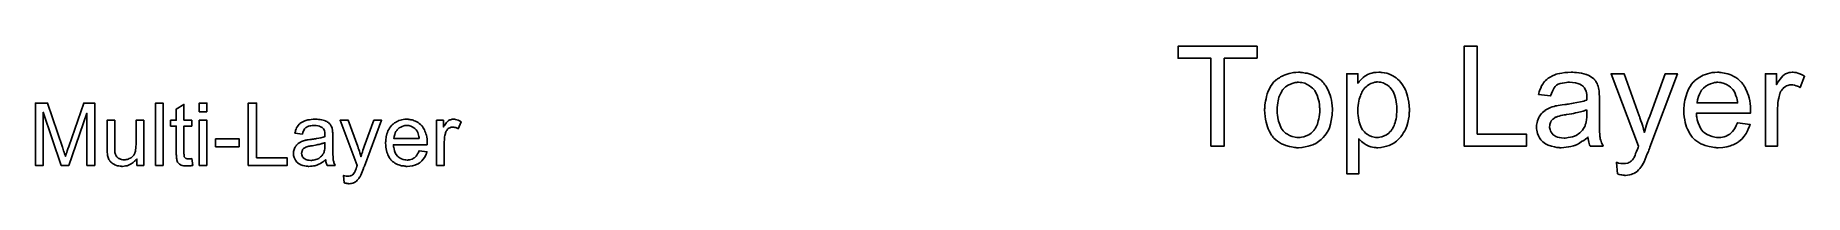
# Model space of a CAD drawing. Extents: x 1 to 15.9, y 0.4 to 4.
# Drawn here: x 14.102 to 15.892, y 0.425 to 0.564 of the extents above.
import ezdxf

# ---------------------------------------------------------------- set-up
doc = ezdxf.new("R2010")
doc.units = 0
doc.layers.add('gtl', color=1, linetype='CONTINUOUS')

msp = doc.modelspace()

# ---------------------------------------------------------------- linework, layer by layer
at = {"layer": 'gtl', "color": 1}
for points in [[(15.338, 0.5523), (15.3047, 0.5523), (15.3047, 0.4634), (15.2913, 0.4634), (15.2913, 0.5523), (15.2581, 0.5523), (15.2581, 0.5643), (15.338, 0.5643), (15.338, 0.5523)], [(15.5607, 0.4753), (15.6105, 0.4753), (15.6105, 0.4634), (15.5473, 0.4634), (15.5473, 0.5643), (15.5607, 0.5643), (15.5607, 0.4753)], [(15.3823, 0.538), (15.3836, 0.5379), (15.3851, 0.5376), (15.3867, 0.5373), (15.3886, 0.537), (15.3925, 0.5357), (15.3945, 0.535), (15.3966, 0.5339), (15.3986, 0.5329), (15.4007, 0.5315), (15.4026, 0.53), (15.4044, 0.5282), (15.4046, 0.5281), (15.4049, 0.5278), (15.4053, 0.5272), (15.4059, 0.5265), (15.4066, 0.5255), (15.4075, 0.5242), (15.4084, 0.5227), (15.4093, 0.5211), (15.4101, 0.5193), (15.411, 0.5172), (15.4119, 0.515), (15.4126, 0.5125), (15.4132, 0.5099), (15.4136, 0.5071), (15.4139, 0.5042), (15.4141, 0.501), (15.4141, 0.5008), (15.4141, 0.5004), (15.4141, 0.4997), (15.4141, 0.4986), (15.4139, 0.4975), (15.4138, 0.496), (15.4138, 0.4946), (15.4135, 0.493), (15.413, 0.4893), (15.4122, 0.4857), (15.4112, 0.482), (15.4097, 0.4787), (15.4097, 0.4785), (15.4095, 0.4784), (15.4093, 0.4779), (15.409, 0.4774), (15.4079, 0.4759), (15.4066, 0.4742), (15.4049, 0.4721), (15.4027, 0.4701), (15.4002, 0.468), (15.3973, 0.4661), (15.3972, 0.4661), (15.397, 0.466), (15.3966, 0.4657), (15.3958, 0.4654), (15.3951, 0.4651), (15.3942, 0.4648), (15.3921, 0.4639), (15.3896, 0.4632), (15.3865, 0.4625), (15.3833, 0.4619), (15.3798, 0.4618), (15.3783, 0.4618), (15.3772, 0.4619), (15.3759, 0.462), (15.3744, 0.4623), (15.3727, 0.4626), (15.3709, 0.4629), (15.367, 0.4641), (15.3648, 0.465), (15.3627, 0.4658), (15.3607, 0.467), (15.3587, 0.4683), (15.3568, 0.4698), (15.3549, 0.4715), (15.3547, 0.4717), (15.3544, 0.472), (15.354, 0.4725), (15.3534, 0.4734), (15.3527, 0.4744), (15.352, 0.4756), (15.3511, 0.4771), (15.3502, 0.4788), (15.3493, 0.4807), (15.3485, 0.4829), (15.3477, 0.4852), (15.347, 0.4877), (15.3464, 0.4905), (15.346, 0.4934), (15.3457, 0.4966), (15.3455, 0.5), (15.3455, 0.5002), (15.3455, 0.5008), (15.3457, 0.5019), (15.3457, 0.5033), (15.3458, 0.5049), (15.3461, 0.507), (15.3464, 0.509), (15.347, 0.5113), (15.3476, 0.5137), (15.3483, 0.5161), (15.3492, 0.5188), (15.3504, 0.5212), (15.3515, 0.5236), (15.3531, 0.5259), (15.3547, 0.5281), (15.3568, 0.53), (15.3569, 0.5301), (15.3572, 0.5303), (15.3578, 0.5307), (15.3585, 0.5313), (15.3594, 0.5319), (15.3606, 0.5326), (15.3617, 0.5333), (15.3632, 0.5341), (15.3648, 0.5348), (15.3665, 0.5355), (15.3705, 0.5368), (15.375, 0.5379), (15.3773, 0.538), (15.3798, 0.5382), (15.3813, 0.5382), (15.3823, 0.538)], [(15.4633, 0.538), (15.4644, 0.5379), (15.4666, 0.5376), (15.4692, 0.537), (15.472, 0.5361), (15.4747, 0.5348), (15.4775, 0.5332), (15.4776, 0.5332), (15.4778, 0.5329), (15.4787, 0.5323), (15.48, 0.5312), (15.4816, 0.5297), (15.4833, 0.5278), (15.4851, 0.5255), (15.4868, 0.5227), (15.4883, 0.5196), (15.4883, 0.5195), (15.4884, 0.5192), (15.4886, 0.5188), (15.4889, 0.5182), (15.4892, 0.5173), (15.4894, 0.5163), (15.4902, 0.514), (15.4909, 0.511), (15.4915, 0.5078), (15.4919, 0.5042), (15.4921, 0.5004), (15.4921, 0.5002), (15.4921, 0.5), (15.4921, 0.4994), (15.4921, 0.4985), (15.4919, 0.4975), (15.4919, 0.4963), (15.4916, 0.4937), (15.4911, 0.4905), (15.4903, 0.4871), (15.4893, 0.4836), (15.488, 0.4801), (15.488, 0.48), (15.4878, 0.4797), (15.4876, 0.4793), (15.4873, 0.4787), (15.4862, 0.4771), (15.4849, 0.475), (15.4833, 0.4728), (15.4813, 0.4707), (15.4789, 0.4685), (15.4762, 0.4664), (15.476, 0.4664), (15.4759, 0.4663), (15.4755, 0.466), (15.4749, 0.4657), (15.4734, 0.465), (15.4714, 0.4641), (15.4689, 0.4632), (15.4663, 0.4625), (15.4632, 0.4619), (15.4601, 0.4618), (15.4591, 0.4618), (15.458, 0.4619), (15.4565, 0.462), (15.4547, 0.4623), (15.4529, 0.4628), (15.451, 0.4634), (15.4491, 0.4642), (15.4489, 0.4644), (15.4482, 0.4647), (15.4473, 0.4653), (15.4461, 0.4661), (15.445, 0.467), (15.4435, 0.4682), (15.4422, 0.4695), (15.441, 0.4709), (15.441, 0.4354), (15.4286, 0.4354), (15.4286, 0.5366), (15.4399, 0.5366), (15.4399, 0.5269), (15.44, 0.5272), (15.4406, 0.5278), (15.4413, 0.5288), (15.4425, 0.53), (15.4438, 0.5315), (15.4453, 0.5328), (15.447, 0.5341), (15.4488, 0.5352), (15.4491, 0.5354), (15.4496, 0.5357), (15.4508, 0.5361), (15.4523, 0.5367), (15.454, 0.5373), (15.4561, 0.5377), (15.4584, 0.538), (15.461, 0.5382), (15.4626, 0.5382), (15.4633, 0.538)], [(15.6589, 0.538), (15.6611, 0.5379), (15.6635, 0.5376), (15.666, 0.5371), (15.6685, 0.5366), (15.6708, 0.5358), (15.6711, 0.5357), (15.6718, 0.5354), (15.6729, 0.535), (15.6742, 0.5344), (15.6756, 0.5335), (15.6771, 0.5326), (15.6784, 0.5315), (15.6796, 0.5303), (15.6797, 0.5301), (15.68, 0.5297), (15.6804, 0.529), (15.681, 0.5281), (15.6818, 0.5268), (15.6823, 0.5255), (15.6829, 0.5239), (15.6834, 0.522), (15.6834, 0.5218), (15.6835, 0.5214), (15.6837, 0.5205), (15.6838, 0.5193), (15.6838, 0.5177), (15.6839, 0.5159), (15.6841, 0.5134), (15.6841, 0.5106), (15.6841, 0.494), (15.6841, 0.4938), (15.6841, 0.4933), (15.6841, 0.4924), (15.6841, 0.4912), (15.6841, 0.4899), (15.6841, 0.4883), (15.6842, 0.4848), (15.6842, 0.4812), (15.6844, 0.4775), (15.6845, 0.4759), (15.6845, 0.4744), (15.6847, 0.4731), (15.6848, 0.4721), (15.6848, 0.472), (15.685, 0.4714), (15.6851, 0.4705), (15.6855, 0.4693), (15.6858, 0.468), (15.6864, 0.4666), (15.6872, 0.465), (15.6879, 0.4634), (15.6749, 0.4634), (15.6748, 0.4635), (15.6746, 0.4641), (15.6743, 0.4648), (15.6739, 0.466), (15.6734, 0.4673), (15.6732, 0.4689), (15.6729, 0.4707), (15.6726, 0.4725), (15.6724, 0.4725), (15.6723, 0.4723), (15.6714, 0.4715), (15.6701, 0.4705), (15.6683, 0.4692), (15.6662, 0.4679), (15.664, 0.4664), (15.6616, 0.4651), (15.6592, 0.4641), (15.6589, 0.4639), (15.658, 0.4638), (15.6567, 0.4634), (15.6551, 0.4629), (15.653, 0.4625), (15.6507, 0.4622), (15.6481, 0.4619), (15.6455, 0.4618), (15.6443, 0.4618), (15.6434, 0.4619), (15.6424, 0.4619), (15.6412, 0.462), (15.6386, 0.4625), (15.6357, 0.4632), (15.6325, 0.4642), (15.6296, 0.4657), (15.6269, 0.4676), (15.6266, 0.4679), (15.6259, 0.4686), (15.6249, 0.4699), (15.6237, 0.4717), (15.6226, 0.4739), (15.6215, 0.4763), (15.6208, 0.4794), (15.6207, 0.4809), (15.6205, 0.4826), (15.6205, 0.4829), (15.6205, 0.4835), (15.6207, 0.4845), (15.6208, 0.4858), (15.6211, 0.4874), (15.6215, 0.489), (15.6221, 0.4908), (15.6229, 0.4924), (15.623, 0.4925), (15.6233, 0.4931), (15.6239, 0.494), (15.6246, 0.495), (15.6255, 0.4962), (15.6266, 0.4973), (15.6278, 0.4985), (15.6293, 0.4995), (15.6294, 0.4997), (15.63, 0.5), (15.6307, 0.5005), (15.6319, 0.5011), (15.6332, 0.5017), (15.6348, 0.5024), (15.6364, 0.503), (15.6383, 0.5036), (15.6385, 0.5036), (15.639, 0.5037), (15.6399, 0.504), (15.6411, 0.5042), (15.6425, 0.5045), (15.6444, 0.5048), (15.6466, 0.5052), (15.6492, 0.5055), (15.6494, 0.5055), (15.65, 0.5056), (15.6507, 0.5056), (15.6517, 0.5058), (15.6529, 0.5059), (15.6543, 0.5062), (15.656, 0.5064), (15.6577, 0.5067), (15.6612, 0.5074), (15.665, 0.5081), (15.6683, 0.509), (15.6699, 0.5094), (15.6714, 0.5099), (15.6714, 0.51), (15.6714, 0.5103), (15.6716, 0.5112), (15.6716, 0.5122), (15.6716, 0.5128), (15.6716, 0.5131), (15.6716, 0.5132), (15.6716, 0.5134), (15.6716, 0.5142), (15.6714, 0.5157), (15.6711, 0.5173), (15.6707, 0.5191), (15.6699, 0.5208), (15.6691, 0.5224), (15.6679, 0.5237), (15.6678, 0.5239), (15.667, 0.5245), (15.6659, 0.525), (15.6644, 0.5259), (15.6624, 0.5266), (15.66, 0.5274), (15.6571, 0.5278), (15.6538, 0.528), (15.6523, 0.528), (15.6508, 0.5278), (15.6488, 0.5275), (15.6468, 0.5272), (15.6446, 0.5266), (15.6425, 0.5259), (15.6408, 0.5249), (15.6406, 0.5247), (15.6401, 0.5243), (15.6393, 0.5236), (15.6385, 0.5224), (15.6376, 0.521), (15.6366, 0.5191), (15.6357, 0.5167), (15.6348, 0.5141), (15.6227, 0.5157), (15.6227, 0.5159), (15.6229, 0.516), (15.6229, 0.5164), (15.623, 0.517), (15.6234, 0.5183), (15.624, 0.5202), (15.6248, 0.5221), (15.6256, 0.5242), (15.6268, 0.5262), (15.6281, 0.5281), (15.6282, 0.5282), (15.6288, 0.5288), (15.6297, 0.5297), (15.6309, 0.5309), (15.6325, 0.532), (15.6344, 0.5332), (15.6366, 0.5345), (15.639, 0.5355), (15.6392, 0.5355), (15.6393, 0.5357), (15.6398, 0.5358), (15.6404, 0.536), (15.6418, 0.5364), (15.6439, 0.5368), (15.6462, 0.5373), (15.6491, 0.5377), (15.6522, 0.538), (15.6557, 0.5382), (15.6573, 0.5382), (15.6589, 0.538)], [(15.8061, 0.538), (15.8073, 0.5379), (15.8088, 0.5376), (15.8104, 0.5373), (15.8122, 0.5368), (15.814, 0.5364), (15.816, 0.5357), (15.8179, 0.535), (15.82, 0.5339), (15.822, 0.5328), (15.8241, 0.5315), (15.826, 0.5298), (15.8277, 0.5281), (15.8278, 0.528), (15.8281, 0.5277), (15.8286, 0.5271), (15.8292, 0.5262), (15.8299, 0.5252), (15.8306, 0.524), (15.8315, 0.5226), (15.8324, 0.5208), (15.8332, 0.5189), (15.8341, 0.5169), (15.8348, 0.5145), (15.8356, 0.5121), (15.8362, 0.5093), (15.8366, 0.5064), (15.8369, 0.5033), (15.837, 0.5), (15.837, 0.4998), (15.837, 0.4992), (15.837, 0.4982), (15.8369, 0.4967), (15.7822, 0.4967), (15.7822, 0.4966), (15.7822, 0.4962), (15.7824, 0.4956), (15.7824, 0.4947), (15.7825, 0.4937), (15.7828, 0.4925), (15.7832, 0.4899), (15.7841, 0.487), (15.7853, 0.4838), (15.7869, 0.4809), (15.7889, 0.4782), (15.7891, 0.4782), (15.7892, 0.4779), (15.7901, 0.4772), (15.7914, 0.4762), (15.7931, 0.4752), (15.7955, 0.474), (15.7981, 0.473), (15.801, 0.4723), (15.8026, 0.4721), (15.8044, 0.472), (15.8055, 0.472), (15.8069, 0.4721), (15.8085, 0.4724), (15.8102, 0.4728), (15.8122, 0.4734), (15.8141, 0.4743), (15.816, 0.4755), (15.8162, 0.4756), (15.8169, 0.4762), (15.8178, 0.4771), (15.8188, 0.4782), (15.82, 0.4798), (15.8213, 0.4819), (15.8226, 0.4842), (15.8238, 0.487), (15.8366, 0.4854), (15.8366, 0.4852), (15.8365, 0.4849), (15.8363, 0.4844), (15.836, 0.4835), (15.8356, 0.4826), (15.8351, 0.4814), (15.834, 0.479), (15.8325, 0.4762), (15.8305, 0.4733), (15.8281, 0.4705), (15.8252, 0.4679), (15.8251, 0.4679), (15.8248, 0.4676), (15.8244, 0.4673), (15.8238, 0.4669), (15.8229, 0.4664), (15.822, 0.466), (15.8209, 0.4654), (15.8195, 0.4648), (15.8181, 0.4642), (15.8166, 0.4637), (15.813, 0.4628), (15.8089, 0.462), (15.8044, 0.4618), (15.8028, 0.4618), (15.8018, 0.4619), (15.8004, 0.462), (15.7988, 0.4623), (15.7971, 0.4626), (15.7952, 0.4629), (15.7911, 0.4641), (15.7889, 0.465), (15.7869, 0.4658), (15.7847, 0.467), (15.7827, 0.4683), (15.7808, 0.4698), (15.7789, 0.4715), (15.7787, 0.4717), (15.7784, 0.472), (15.778, 0.4725), (15.7774, 0.4734), (15.7767, 0.4744), (15.7759, 0.4756), (15.7751, 0.4771), (15.7742, 0.4787), (15.7733, 0.4806), (15.7724, 0.4826), (15.7717, 0.4849), (15.771, 0.4874), (15.7704, 0.49), (15.77, 0.493), (15.7697, 0.496), (15.7695, 0.4992), (15.7695, 0.4994), (15.7695, 0.5001), (15.7695, 0.501), (15.7697, 0.5023), (15.7698, 0.5039), (15.77, 0.5056), (15.7703, 0.5077), (15.7707, 0.5097), (15.7719, 0.5144), (15.7726, 0.5167), (15.7735, 0.5192), (15.7746, 0.5215), (15.7759, 0.5237), (15.7774, 0.5259), (15.779, 0.528), (15.7792, 0.5281), (15.7794, 0.5284), (15.78, 0.5288), (15.7808, 0.5296), (15.7816, 0.5303), (15.7828, 0.5312), (15.7841, 0.5322), (15.7857, 0.5331), (15.7873, 0.5341), (15.7892, 0.535), (15.7913, 0.5358), (15.7934, 0.5366), (15.7958, 0.5373), (15.7983, 0.5377), (15.8009, 0.538), (15.8036, 0.5382), (15.8051, 0.5382), (15.8061, 0.538)], [(15.8814, 0.538), (15.883, 0.5377), (15.8849, 0.5371), (15.8869, 0.5364), (15.8892, 0.5354), (15.8917, 0.5341), (15.8872, 0.5227), (15.887, 0.5228), (15.8865, 0.5231), (15.8856, 0.5236), (15.8844, 0.524), (15.8831, 0.5245), (15.8815, 0.5249), (15.8799, 0.5252), (15.8783, 0.5253), (15.8776, 0.5253), (15.8768, 0.5252), (15.8758, 0.525), (15.8748, 0.5247), (15.8735, 0.5243), (15.8722, 0.5237), (15.871, 0.5228), (15.8709, 0.5227), (15.8704, 0.5224), (15.87, 0.5218), (15.8693, 0.5211), (15.8685, 0.5201), (15.8678, 0.5189), (15.8671, 0.5176), (15.8665, 0.516), (15.8663, 0.5157), (15.8662, 0.5148), (15.8659, 0.5135), (15.8655, 0.5118), (15.865, 0.5096), (15.8647, 0.5071), (15.8646, 0.5045), (15.8644, 0.5016), (15.8644, 0.4634), (15.8521, 0.4634), (15.8521, 0.5366), (15.8633, 0.5366), (15.8633, 0.5255), (15.8634, 0.5256), (15.864, 0.5266), (15.8647, 0.528), (15.8659, 0.5296), (15.8671, 0.5312), (15.8684, 0.5329), (15.8697, 0.5344), (15.871, 0.5355), (15.8712, 0.5357), (15.8716, 0.536), (15.8725, 0.5364), (15.8733, 0.5368), (15.8745, 0.5373), (15.876, 0.5377), (15.8774, 0.538), (15.879, 0.5382), (15.88, 0.5382), (15.8814, 0.538)], [(15.3798, 0.528), (15.3789, 0.528), (15.3782, 0.5278), (15.3766, 0.5277), (15.3744, 0.5271), (15.3719, 0.5262), (15.3693, 0.525), (15.3668, 0.5233), (15.3655, 0.5221), (15.3644, 0.521), (15.3644, 0.5208), (15.3641, 0.5207), (15.3638, 0.5202), (15.3633, 0.5196), (15.3629, 0.5189), (15.3625, 0.518), (15.3619, 0.5169), (15.3613, 0.5157), (15.3607, 0.5142), (15.3601, 0.5128), (15.3597, 0.511), (15.3592, 0.5091), (15.3588, 0.5071), (15.3585, 0.5049), (15.3584, 0.5024), (15.3582, 0.5), (15.3582, 0.4998), (15.3582, 0.4994), (15.3582, 0.4986), (15.3584, 0.4976), (15.3584, 0.4965), (15.3585, 0.4951), (15.359, 0.4921), (15.3597, 0.4886), (15.3609, 0.4851), (15.3623, 0.4817), (15.3633, 0.4803), (15.3644, 0.4788), (15.3645, 0.4788), (15.3646, 0.4785), (15.3655, 0.4778), (15.3668, 0.4766), (15.3686, 0.4755), (15.3708, 0.4742), (15.3734, 0.473), (15.3765, 0.4723), (15.3781, 0.4721), (15.3798, 0.472), (15.3807, 0.472), (15.3814, 0.4721), (15.383, 0.4724), (15.3852, 0.4728), (15.3875, 0.4737), (15.3902, 0.4749), (15.3926, 0.4766), (15.3939, 0.4778), (15.3951, 0.479), (15.3953, 0.4791), (15.3954, 0.4793), (15.3957, 0.4797), (15.3961, 0.4803), (15.3966, 0.481), (15.3972, 0.4819), (15.3977, 0.483), (15.3983, 0.4842), (15.3989, 0.4857), (15.3993, 0.4873), (15.3999, 0.489), (15.4004, 0.4909), (15.4008, 0.4931), (15.4011, 0.4953), (15.4014, 0.4978), (15.4014, 0.5004), (15.4014, 0.5005), (15.4014, 0.501), (15.4014, 0.5017), (15.4012, 0.5026), (15.4012, 0.5037), (15.4011, 0.5051), (15.4007, 0.5081), (15.3999, 0.5113), (15.3988, 0.5148), (15.3972, 0.518), (15.3963, 0.5196), (15.3951, 0.521), (15.3951, 0.5211), (15.3948, 0.5212), (15.3939, 0.5221), (15.3926, 0.5231), (15.3909, 0.5245), (15.3887, 0.5258), (15.3861, 0.5269), (15.3832, 0.5277), (15.3816, 0.5278), (15.3798, 0.528)], [(15.4599, 0.5284), (15.4591, 0.5284), (15.4585, 0.5282), (15.4571, 0.528), (15.4552, 0.5275), (15.453, 0.5266), (15.4507, 0.5253), (15.4494, 0.5245), (15.4482, 0.5234), (15.447, 0.5223), (15.4459, 0.521), (15.4459, 0.5208), (15.4456, 0.5207), (15.4453, 0.5202), (15.445, 0.5196), (15.4445, 0.5188), (15.444, 0.5179), (15.4434, 0.5167), (15.4429, 0.5156), (15.4424, 0.5141), (15.4418, 0.5125), (15.4413, 0.5107), (15.4408, 0.5089), (15.4405, 0.5067), (15.4402, 0.5045), (15.4399, 0.5021), (15.4399, 0.4995), (15.4399, 0.4994), (15.4399, 0.4989), (15.4399, 0.4982), (15.44, 0.4972), (15.44, 0.496), (15.4402, 0.4947), (15.4406, 0.4916), (15.4413, 0.4881), (15.4422, 0.4848), (15.4437, 0.4814), (15.4445, 0.48), (15.4456, 0.4787), (15.4459, 0.4784), (15.4466, 0.4777), (15.4477, 0.4765), (15.4494, 0.4753), (15.4514, 0.4742), (15.4537, 0.473), (15.4564, 0.4723), (15.4578, 0.4721), (15.4593, 0.472), (15.4601, 0.472), (15.4607, 0.4721), (15.4622, 0.4724), (15.4642, 0.4728), (15.4664, 0.4737), (15.4687, 0.4749), (15.4711, 0.4766), (15.4722, 0.4777), (15.4734, 0.4788), (15.4734, 0.479), (15.4737, 0.4791), (15.474, 0.4795), (15.4743, 0.4801), (15.4749, 0.4809), (15.4753, 0.4819), (15.4759, 0.4829), (15.4765, 0.4842), (15.4769, 0.4855), (15.4775, 0.4873), (15.4781, 0.489), (15.4785, 0.4909), (15.4788, 0.4931), (15.4791, 0.4954), (15.4794, 0.4979), (15.4794, 0.5005), (15.4794, 0.5007), (15.4794, 0.5011), (15.4794, 0.5019), (15.4792, 0.5029), (15.4792, 0.504), (15.4791, 0.5054), (15.4787, 0.5084), (15.4779, 0.5118), (15.4769, 0.5151), (15.4755, 0.5185), (15.4746, 0.5201), (15.4736, 0.5214), (15.4736, 0.5215), (15.4733, 0.5217), (15.4725, 0.5226), (15.4714, 0.5236), (15.4698, 0.5249), (15.4677, 0.5262), (15.4654, 0.5274), (15.4628, 0.5281), (15.4613, 0.5282), (15.4599, 0.5284)], [(15.7353, 0.4622), (15.7353, 0.462), (15.7351, 0.4616), (15.7348, 0.461), (15.7345, 0.4603), (15.7341, 0.4593), (15.7337, 0.4581), (15.7326, 0.4556), (15.7316, 0.4529), (15.7305, 0.4501), (15.7293, 0.4476), (15.7287, 0.4466), (15.7283, 0.4456), (15.7281, 0.4453), (15.7277, 0.4446), (15.727, 0.4435), (15.7261, 0.4422), (15.7249, 0.4408), (15.7236, 0.4393), (15.7223, 0.4378), (15.7207, 0.4367), (15.7205, 0.4365), (15.72, 0.4362), (15.7191, 0.4358), (15.7178, 0.4352), (15.7163, 0.4346), (15.7146, 0.4342), (15.7127, 0.4339), (15.7105, 0.4338), (15.7099, 0.4338), (15.7092, 0.4339), (15.7081, 0.4339), (15.707, 0.4342), (15.7057, 0.4345), (15.7042, 0.4348), (15.7026, 0.4354), (15.7013, 0.4469), (15.7014, 0.4469), (15.702, 0.4467), (15.7028, 0.4466), (15.7036, 0.4463), (15.706, 0.4459), (15.7083, 0.4457), (15.709, 0.4457), (15.7098, 0.4459), (15.7106, 0.4459), (15.7128, 0.4463), (15.7138, 0.4467), (15.7149, 0.4472), (15.715, 0.4472), (15.7153, 0.4475), (15.7157, 0.4478), (15.7163, 0.4482), (15.7176, 0.4494), (15.7188, 0.451), (15.7188, 0.4511), (15.7191, 0.4514), (15.7194, 0.452), (15.7197, 0.4529), (15.7202, 0.454), (15.7208, 0.4558), (15.7217, 0.4578), (15.7226, 0.4603), (15.7226, 0.4604), (15.7229, 0.461), (15.7232, 0.462), (15.7237, 0.4634), (15.696, 0.5366), (15.7092, 0.5366), (15.7245, 0.4941), (15.7245, 0.494), (15.7246, 0.4938), (15.7248, 0.4934), (15.7249, 0.4927), (15.7252, 0.4919), (15.7255, 0.4911), (15.7262, 0.489), (15.7271, 0.4865), (15.728, 0.4836), (15.7289, 0.4806), (15.7297, 0.4772), (15.7297, 0.4774), (15.7299, 0.4777), (15.73, 0.4781), (15.7302, 0.4787), (15.7303, 0.4794), (15.7306, 0.4803), (15.7312, 0.4825), (15.7319, 0.4849), (15.7329, 0.4879), (15.7338, 0.4908), (15.735, 0.4938), (15.7507, 0.5366), (15.7631, 0.5366), (15.7353, 0.4622)], [(15.8038, 0.528), (15.8029, 0.528), (15.8023, 0.5278), (15.8007, 0.5277), (15.7988, 0.5272), (15.7965, 0.5265), (15.794, 0.5255), (15.7917, 0.524), (15.7894, 0.5221), (15.7891, 0.5218), (15.7885, 0.5211), (15.7875, 0.5198), (15.7864, 0.518), (15.7853, 0.516), (15.7843, 0.5134), (15.7834, 0.5103), (15.7829, 0.507), (15.8239, 0.507), (15.8239, 0.5071), (15.8239, 0.5074), (15.8238, 0.5078), (15.8238, 0.5084), (15.8235, 0.5102), (15.823, 0.5121), (15.8223, 0.5144), (15.8216, 0.5166), (15.8204, 0.5188), (15.8191, 0.5207), (15.8191, 0.5208), (15.8188, 0.521), (15.8181, 0.5218), (15.8168, 0.523), (15.815, 0.5243), (15.8128, 0.5256), (15.8102, 0.5268), (15.8071, 0.5277), (15.8055, 0.5278), (15.8038, 0.528)], [(14.1625, 0.4439), (14.1545, 0.4439), (14.1545, 0.4966), (14.1361, 0.4439), (14.1286, 0.4439), (14.1104, 0.4976), (14.1104, 0.4439), (14.1024, 0.4439), (14.1024, 0.5069), (14.1148, 0.5069), (14.1298, 0.4622), (14.1298, 0.4621), (14.1299, 0.4619), (14.13, 0.4617), (14.1301, 0.4612), (14.1305, 0.4601), (14.131, 0.4587), (14.1314, 0.4572), (14.132, 0.4556), (14.1324, 0.4542), (14.1328, 0.4529), (14.1329, 0.4531), (14.133, 0.4536), (14.1332, 0.4544), (14.1336, 0.4555), (14.1341, 0.4569), (14.1347, 0.4587), (14.1353, 0.4607), (14.1362, 0.463), (14.1513, 0.5069), (14.1625, 0.5069), (14.1625, 0.4439)], [(14.2316, 0.4439), (14.2239, 0.4439), (14.2239, 0.5069), (14.2316, 0.5069), (14.2316, 0.4439)], [(14.2527, 0.4896), (14.2605, 0.4896), (14.2605, 0.4836), (14.2527, 0.4836), (14.2527, 0.4567), (14.2527, 0.4566), (14.2527, 0.4562), (14.2527, 0.4556), (14.2528, 0.455), (14.2529, 0.4536), (14.253, 0.4529), (14.253, 0.4525), (14.2531, 0.4523), (14.2534, 0.4519), (14.2538, 0.4515), (14.2544, 0.451), (14.2546, 0.4509), (14.255, 0.4507), (14.2559, 0.4505), (14.2571, 0.4505), (14.258, 0.4505), (14.2584, 0.4505), (14.2591, 0.4505), (14.2598, 0.4506), (14.2605, 0.4507), (14.2615, 0.4439), (14.2613, 0.4439), (14.261, 0.4438), (14.2603, 0.4437), (14.2595, 0.4436), (14.2586, 0.4434), (14.2576, 0.4434), (14.2556, 0.4433), (14.2549, 0.4433), (14.2541, 0.4434), (14.2532, 0.4434), (14.2521, 0.4435), (14.251, 0.4438), (14.25, 0.4441), (14.249, 0.4445), (14.2489, 0.4446), (14.2487, 0.4448), (14.2483, 0.4451), (14.2478, 0.4455), (14.2473, 0.446), (14.2468, 0.4466), (14.2462, 0.4473), (14.2458, 0.4481), (14.2458, 0.4482), (14.2457, 0.4485), (14.2456, 0.4492), (14.2454, 0.4501), (14.2452, 0.4513), (14.2451, 0.452), (14.2451, 0.4528), (14.245, 0.4538), (14.2449, 0.4548), (14.2449, 0.4559), (14.2449, 0.4572), (14.2449, 0.4836), (14.2392, 0.4836), (14.2392, 0.4896), (14.2449, 0.4896), (14.2449, 0.5009), (14.2527, 0.5056), (14.2527, 0.4896)], [(14.2759, 0.4981), (14.2682, 0.4981), (14.2682, 0.5069), (14.2759, 0.5069), (14.2759, 0.4981)], [(14.3261, 0.4514), (14.3572, 0.4514), (14.3572, 0.4439), (14.3177, 0.4439), (14.3177, 0.5069), (14.3261, 0.5069), (14.3261, 0.4514)], [(14.212, 0.4439), (14.205, 0.4439), (14.205, 0.4505), (14.2049, 0.4505), (14.2048, 0.4502), (14.2045, 0.4498), (14.204, 0.4494), (14.2035, 0.4488), (14.2028, 0.4481), (14.2021, 0.4475), (14.2012, 0.4467), (14.2002, 0.446), (14.1991, 0.4454), (14.1979, 0.4447), (14.1967, 0.4441), (14.1952, 0.4436), (14.1937, 0.4433), (14.1921, 0.443), (14.1905, 0.4429), (14.1898, 0.4429), (14.189, 0.443), (14.188, 0.4431), (14.1868, 0.4433), (14.1855, 0.4435), (14.1843, 0.4439), (14.1829, 0.4444), (14.1827, 0.4445), (14.1824, 0.4447), (14.1817, 0.4451), (14.181, 0.4455), (14.1801, 0.4461), (14.1793, 0.4467), (14.1784, 0.4475), (14.1777, 0.4483), (14.1776, 0.4484), (14.1774, 0.4487), (14.1772, 0.4492), (14.1768, 0.4499), (14.1763, 0.4507), (14.176, 0.4517), (14.1756, 0.4528), (14.1753, 0.454), (14.1753, 0.4541), (14.1752, 0.4545), (14.1752, 0.455), (14.1752, 0.4557), (14.1751, 0.4568), (14.175, 0.458), (14.1749, 0.4596), (14.1749, 0.4613), (14.1749, 0.4896), (14.1826, 0.4896), (14.1826, 0.4642), (14.1826, 0.4641), (14.1826, 0.4639), (14.1826, 0.4637), (14.1826, 0.4632), (14.1826, 0.4622), (14.1827, 0.4609), (14.1827, 0.4596), (14.1828, 0.4582), (14.1829, 0.457), (14.1831, 0.456), (14.1831, 0.4559), (14.1833, 0.4556), (14.1834, 0.455), (14.1837, 0.4543), (14.1842, 0.4536), (14.1847, 0.4527), (14.1854, 0.452), (14.1862, 0.4513), (14.1863, 0.4512), (14.1866, 0.451), (14.1871, 0.4507), (14.1878, 0.4505), (14.1886, 0.4501), (14.1896, 0.4498), (14.1907, 0.4496), (14.192, 0.4495), (14.1926, 0.4495), (14.1933, 0.4496), (14.1941, 0.4497), (14.1951, 0.45), (14.1962, 0.4503), (14.1974, 0.4507), (14.1986, 0.4513), (14.1987, 0.4514), (14.1991, 0.4516), (14.1997, 0.452), (14.2003, 0.4526), (14.201, 0.4533), (14.2018, 0.4541), (14.2024, 0.455), (14.2029, 0.4561), (14.203, 0.4563), (14.2031, 0.4567), (14.2033, 0.4574), (14.2036, 0.4584), (14.2038, 0.4597), (14.204, 0.4612), (14.2041, 0.463), (14.2042, 0.4651), (14.2042, 0.4896), (14.212, 0.4896), (14.212, 0.4439)], [(14.2759, 0.4439), (14.2682, 0.4439), (14.2682, 0.4896), (14.2759, 0.4896), (14.2759, 0.4439)], [(14.3874, 0.4905), (14.3888, 0.4904), (14.3903, 0.4903), (14.3919, 0.49), (14.3934, 0.4896), (14.3949, 0.4892), (14.3951, 0.4891), (14.3955, 0.4889), (14.3962, 0.4886), (14.397, 0.4883), (14.3979, 0.4877), (14.3988, 0.4872), (14.3996, 0.4864), (14.4004, 0.4857), (14.4004, 0.4856), (14.4006, 0.4853), (14.4009, 0.4849), (14.4013, 0.4843), (14.4017, 0.4835), (14.4021, 0.4827), (14.4024, 0.4817), (14.4027, 0.4805), (14.4027, 0.4804), (14.4028, 0.4802), (14.4029, 0.4796), (14.403, 0.4789), (14.403, 0.4779), (14.4031, 0.4767), (14.4032, 0.4751), (14.4032, 0.4734), (14.4032, 0.463), (14.4032, 0.4629), (14.4032, 0.4626), (14.4032, 0.462), (14.4032, 0.4613), (14.4032, 0.4605), (14.4032, 0.4595), (14.4033, 0.4573), (14.4033, 0.455), (14.4034, 0.4527), (14.4035, 0.4517), (14.4035, 0.4508), (14.4035, 0.45), (14.4036, 0.4494), (14.4036, 0.4493), (14.4037, 0.4489), (14.4038, 0.4484), (14.4041, 0.4476), (14.4043, 0.4468), (14.4046, 0.4459), (14.4051, 0.4449), (14.4055, 0.4439), (14.3974, 0.4439), (14.3973, 0.444), (14.3973, 0.4444), (14.3971, 0.4448), (14.3968, 0.4455), (14.3965, 0.4464), (14.3963, 0.4474), (14.3962, 0.4485), (14.396, 0.4496), (14.3959, 0.4496), (14.3958, 0.4495), (14.3953, 0.449), (14.3944, 0.4484), (14.3933, 0.4475), (14.392, 0.4467), (14.3906, 0.4458), (14.3891, 0.445), (14.3876, 0.4444), (14.3874, 0.4443), (14.3869, 0.4442), (14.386, 0.4439), (14.385, 0.4436), (14.3838, 0.4434), (14.3823, 0.4432), (14.3807, 0.443), (14.379, 0.4429), (14.3783, 0.4429), (14.3778, 0.443), (14.3771, 0.443), (14.3764, 0.4431), (14.3748, 0.4434), (14.3729, 0.4438), (14.3709, 0.4444), (14.3691, 0.4454), (14.3675, 0.4465), (14.3673, 0.4467), (14.3668, 0.4472), (14.3662, 0.448), (14.3655, 0.4491), (14.3647, 0.4505), (14.3641, 0.452), (14.3636, 0.4539), (14.3635, 0.4548), (14.3635, 0.4559), (14.3635, 0.4561), (14.3635, 0.4565), (14.3635, 0.4571), (14.3636, 0.4579), (14.3638, 0.4589), (14.3641, 0.4599), (14.3645, 0.461), (14.3649, 0.462), (14.365, 0.4621), (14.3652, 0.4625), (14.3656, 0.463), (14.366, 0.4637), (14.3666, 0.4644), (14.3673, 0.4651), (14.368, 0.4659), (14.3689, 0.4665), (14.369, 0.4666), (14.3694, 0.4668), (14.3698, 0.4671), (14.3706, 0.4675), (14.3714, 0.4679), (14.3724, 0.4683), (14.3734, 0.4687), (14.3746, 0.469), (14.3747, 0.469), (14.375, 0.4691), (14.3756, 0.4693), (14.3763, 0.4694), (14.3772, 0.4696), (14.3784, 0.4698), (14.3798, 0.47), (14.3814, 0.4702), (14.3815, 0.4702), (14.3819, 0.4703), (14.3823, 0.4703), (14.383, 0.4704), (14.3837, 0.4705), (14.3846, 0.4707), (14.3856, 0.4708), (14.3867, 0.471), (14.3889, 0.4714), (14.3912, 0.4719), (14.3933, 0.4724), (14.3943, 0.4727), (14.3953, 0.473), (14.3953, 0.473), (14.3953, 0.4732), (14.3953, 0.4738), (14.3953, 0.4744), (14.3953, 0.4748), (14.3953, 0.475), (14.3953, 0.4751), (14.3953, 0.4751), (14.3953, 0.4757), (14.3953, 0.4766), (14.3951, 0.4776), (14.3948, 0.4787), (14.3943, 0.4798), (14.3938, 0.4808), (14.3931, 0.4816), (14.393, 0.4817), (14.3925, 0.4821), (14.3918, 0.4824), (14.3909, 0.483), (14.3896, 0.4834), (14.3881, 0.4839), (14.3863, 0.4842), (14.3842, 0.4843), (14.3833, 0.4843), (14.3824, 0.4842), (14.3811, 0.484), (14.3799, 0.4838), (14.3785, 0.4834), (14.3772, 0.483), (14.3761, 0.4823), (14.376, 0.4823), (14.3757, 0.482), (14.3752, 0.4815), (14.3747, 0.4808), (14.3741, 0.4799), (14.3735, 0.4787), (14.3729, 0.4772), (14.3724, 0.4756), (14.3648, 0.4766), (14.3648, 0.4767), (14.3649, 0.4768), (14.3649, 0.4771), (14.365, 0.4774), (14.3653, 0.4782), (14.3656, 0.4794), (14.3661, 0.4806), (14.3666, 0.4819), (14.3674, 0.4832), (14.3682, 0.4843), (14.3683, 0.4844), (14.3686, 0.4848), (14.3692, 0.4853), (14.3699, 0.4861), (14.3709, 0.4868), (14.3721, 0.4875), (14.3735, 0.4884), (14.375, 0.489), (14.3751, 0.489), (14.3752, 0.4891), (14.3755, 0.4892), (14.3758, 0.4893), (14.3768, 0.4895), (14.378, 0.4898), (14.3795, 0.4901), (14.3813, 0.4904), (14.3832, 0.4905), (14.3854, 0.4906), (14.3864, 0.4906), (14.3874, 0.4905)], [(14.4352, 0.4432), (14.4352, 0.4431), (14.4351, 0.4428), (14.4349, 0.4424), (14.4347, 0.442), (14.4344, 0.4413), (14.4341, 0.4406), (14.4335, 0.4391), (14.4329, 0.4373), (14.4321, 0.4356), (14.4314, 0.4341), (14.4311, 0.4334), (14.4308, 0.4328), (14.4307, 0.4326), (14.4304, 0.4321), (14.43, 0.4315), (14.4294, 0.4307), (14.4287, 0.4298), (14.4279, 0.4289), (14.427, 0.428), (14.426, 0.4272), (14.426, 0.4271), (14.4256, 0.427), (14.425, 0.4267), (14.4242, 0.4263), (14.4233, 0.426), (14.4222, 0.4257), (14.421, 0.4255), (14.4197, 0.4254), (14.4193, 0.4254), (14.4188, 0.4255), (14.4182, 0.4255), (14.4175, 0.4257), (14.4167, 0.4259), (14.4157, 0.426), (14.4147, 0.4264), (14.4139, 0.4336), (14.414, 0.4336), (14.4144, 0.4335), (14.4148, 0.4334), (14.4154, 0.4332), (14.4168, 0.433), (14.4183, 0.4329), (14.4188, 0.4329), (14.4192, 0.433), (14.4198, 0.433), (14.4211, 0.4332), (14.4218, 0.4335), (14.4224, 0.4338), (14.4225, 0.4338), (14.4227, 0.434), (14.4229, 0.4342), (14.4233, 0.4344), (14.4241, 0.4352), (14.4249, 0.4362), (14.4249, 0.4362), (14.425, 0.4364), (14.4252, 0.4368), (14.4254, 0.4373), (14.4258, 0.4381), (14.4261, 0.4392), (14.4267, 0.4404), (14.4272, 0.442), (14.4272, 0.4421), (14.4274, 0.4424), (14.4276, 0.4431), (14.428, 0.4439), (14.4106, 0.4896), (14.4188, 0.4896), (14.4284, 0.4631), (14.4284, 0.463), (14.4285, 0.4629), (14.4286, 0.4627), (14.4287, 0.4622), (14.4289, 0.4618), (14.429, 0.4612), (14.4295, 0.4599), (14.4301, 0.4584), (14.4306, 0.4566), (14.4311, 0.4546), (14.4317, 0.4526), (14.4317, 0.4526), (14.4318, 0.4528), (14.4319, 0.4531), (14.432, 0.4535), (14.4321, 0.4539), (14.4322, 0.4545), (14.4326, 0.4558), (14.4331, 0.4574), (14.4337, 0.4592), (14.4342, 0.461), (14.435, 0.4629), (14.4448, 0.4896), (14.4526, 0.4896), (14.4352, 0.4432)], [(14.4794, 0.4905), (14.4802, 0.4904), (14.4811, 0.4903), (14.4821, 0.4901), (14.4833, 0.4898), (14.4843, 0.4895), (14.4856, 0.4891), (14.4868, 0.4886), (14.4881, 0.488), (14.4894, 0.4873), (14.4906, 0.4864), (14.4918, 0.4854), (14.4929, 0.4843), (14.493, 0.4843), (14.4932, 0.4841), (14.4935, 0.4837), (14.4938, 0.4832), (14.4943, 0.4825), (14.4947, 0.4818), (14.4953, 0.4809), (14.4958, 0.4798), (14.4964, 0.4786), (14.4969, 0.4773), (14.4974, 0.4759), (14.4978, 0.4743), (14.4982, 0.4726), (14.4985, 0.4708), (14.4986, 0.4689), (14.4987, 0.4668), (14.4987, 0.4667), (14.4987, 0.4663), (14.4987, 0.4657), (14.4986, 0.4648), (14.4645, 0.4648), (14.4645, 0.4647), (14.4645, 0.4644), (14.4646, 0.464), (14.4646, 0.4635), (14.4647, 0.4628), (14.4649, 0.4621), (14.4651, 0.4605), (14.4657, 0.4587), (14.4664, 0.4567), (14.4674, 0.4548), (14.4687, 0.4532), (14.4688, 0.4532), (14.4689, 0.453), (14.4694, 0.4526), (14.4702, 0.4519), (14.4713, 0.4513), (14.4728, 0.4505), (14.4744, 0.4499), (14.4762, 0.4495), (14.4772, 0.4494), (14.4783, 0.4493), (14.4791, 0.4493), (14.4799, 0.4494), (14.4809, 0.4495), (14.482, 0.4498), (14.4833, 0.4502), (14.4844, 0.4507), (14.4856, 0.4515), (14.4857, 0.4516), (14.4862, 0.4519), (14.4867, 0.4525), (14.4874, 0.4532), (14.4881, 0.4542), (14.4889, 0.4555), (14.4897, 0.4569), (14.4904, 0.4587), (14.4985, 0.4577), (14.4985, 0.4576), (14.4984, 0.4574), (14.4983, 0.457), (14.4981, 0.4565), (14.4978, 0.4559), (14.4976, 0.4552), (14.4968, 0.4536), (14.4959, 0.4519), (14.4946, 0.4501), (14.4932, 0.4484), (14.4914, 0.4467), (14.4913, 0.4467), (14.4911, 0.4465), (14.4908, 0.4464), (14.4904, 0.4461), (14.4899, 0.4458), (14.4894, 0.4455), (14.4886, 0.4452), (14.4878, 0.4448), (14.4869, 0.4444), (14.486, 0.4441), (14.4837, 0.4435), (14.4812, 0.4431), (14.4783, 0.4429), (14.4773, 0.4429), (14.4767, 0.443), (14.4759, 0.4431), (14.4749, 0.4433), (14.4738, 0.4434), (14.4726, 0.4436), (14.47, 0.4444), (14.4687, 0.4449), (14.4674, 0.4454), (14.466, 0.4462), (14.4648, 0.447), (14.4636, 0.4479), (14.4624, 0.449), (14.4623, 0.4491), (14.4621, 0.4493), (14.4618, 0.4496), (14.4615, 0.4502), (14.461, 0.4508), (14.4606, 0.4516), (14.46, 0.4525), (14.4595, 0.4535), (14.4589, 0.4546), (14.4584, 0.4559), (14.4579, 0.4574), (14.4575, 0.4589), (14.4571, 0.4606), (14.4568, 0.4624), (14.4567, 0.4643), (14.4566, 0.4663), (14.4566, 0.4664), (14.4566, 0.4669), (14.4566, 0.4674), (14.4567, 0.4682), (14.4567, 0.4692), (14.4568, 0.4703), (14.457, 0.4716), (14.4573, 0.4729), (14.458, 0.4758), (14.4585, 0.4772), (14.459, 0.4788), (14.4597, 0.4802), (14.4606, 0.4816), (14.4615, 0.483), (14.4625, 0.4843), (14.4626, 0.4843), (14.4628, 0.4845), (14.4631, 0.4848), (14.4636, 0.4853), (14.4641, 0.4857), (14.4649, 0.4863), (14.4657, 0.4869), (14.4667, 0.4874), (14.4677, 0.4881), (14.4689, 0.4886), (14.4701, 0.4892), (14.4715, 0.4896), (14.473, 0.4901), (14.4745, 0.4904), (14.4761, 0.4905), (14.4779, 0.4906), (14.4788, 0.4906), (14.4794, 0.4905)], [(14.478, 0.4843), (14.4774, 0.4843), (14.4771, 0.4842), (14.4761, 0.4841), (14.4749, 0.4838), (14.4734, 0.4833), (14.4719, 0.4827), (14.4704, 0.4818), (14.469, 0.4806), (14.4688, 0.4804), (14.4684, 0.48), (14.4678, 0.4792), (14.4671, 0.4781), (14.4664, 0.4768), (14.4658, 0.4751), (14.4652, 0.4732), (14.4649, 0.4711), (14.4905, 0.4711), (14.4905, 0.4712), (14.4905, 0.4714), (14.4904, 0.4717), (14.4904, 0.472), (14.4903, 0.4731), (14.49, 0.4743), (14.4895, 0.4758), (14.4891, 0.4771), (14.4884, 0.4785), (14.4875, 0.4797), (14.4875, 0.4798), (14.4874, 0.4799), (14.4869, 0.4804), (14.4861, 0.4812), (14.485, 0.482), (14.4836, 0.4828), (14.482, 0.4835), (14.4801, 0.4841), (14.4791, 0.4842), (14.478, 0.4843)], [(14.5264, 0.4905), (14.5274, 0.4904), (14.5286, 0.49), (14.5299, 0.4895), (14.5314, 0.4889), (14.5329, 0.4881), (14.5301, 0.481), (14.53, 0.4811), (14.5296, 0.4812), (14.5291, 0.4815), (14.5283, 0.4818), (14.5275, 0.4821), (14.5265, 0.4823), (14.5255, 0.4825), (14.5245, 0.4826), (14.5241, 0.4826), (14.5236, 0.4825), (14.523, 0.4824), (14.5223, 0.4823), (14.5215, 0.482), (14.5207, 0.4816), (14.52, 0.4811), (14.5199, 0.481), (14.5196, 0.4808), (14.5193, 0.4804), (14.5189, 0.48), (14.5184, 0.4793), (14.518, 0.4786), (14.5175, 0.4778), (14.5171, 0.4768), (14.5171, 0.4766), (14.517, 0.4761), (14.5168, 0.4752), (14.5165, 0.4741), (14.5162, 0.4728), (14.516, 0.4712), (14.516, 0.4696), (14.5159, 0.4678), (14.5159, 0.4439), (14.5081, 0.4439), (14.5081, 0.4896), (14.5151, 0.4896), (14.5151, 0.4827), (14.5152, 0.4828), (14.5156, 0.4834), (14.516, 0.4843), (14.5168, 0.4853), (14.5175, 0.4863), (14.5183, 0.4874), (14.5191, 0.4883), (14.52, 0.489), (14.5201, 0.4891), (14.5203, 0.4893), (14.5209, 0.4895), (14.5214, 0.4898), (14.5222, 0.4901), (14.5231, 0.4904), (14.524, 0.4905), (14.525, 0.4906), (14.5256, 0.4906), (14.5264, 0.4905)], [(15.6716, 0.5001), (15.6714, 0.5001), (15.6713, 0.5), (15.6708, 0.4998), (15.6702, 0.4997), (15.6695, 0.4994), (15.6686, 0.4991), (15.6676, 0.4988), (15.6664, 0.4985), (15.6651, 0.4981), (15.6635, 0.4978), (15.6619, 0.4973), (15.66, 0.4969), (15.658, 0.4965), (15.656, 0.496), (15.6536, 0.4957), (15.6511, 0.4953), (15.6508, 0.4953), (15.65, 0.4951), (15.6485, 0.4949), (15.6469, 0.4946), (15.6452, 0.4943), (15.6434, 0.4938), (15.6418, 0.4934), (15.6404, 0.4928), (15.6402, 0.4928), (15.6398, 0.4925), (15.6392, 0.4922), (15.6386, 0.4918), (15.6369, 0.4906), (15.6354, 0.4889), (15.6354, 0.4887), (15.6351, 0.4884), (15.635, 0.4879), (15.6347, 0.4871), (15.6344, 0.4863), (15.6341, 0.4854), (15.6339, 0.4842), (15.6338, 0.483), (15.6338, 0.4829), (15.6338, 0.4822), (15.6339, 0.4813), (15.6342, 0.4801), (15.6347, 0.4788), (15.6354, 0.4775), (15.6363, 0.476), (15.6374, 0.4747), (15.6376, 0.4746), (15.6382, 0.4743), (15.639, 0.4737), (15.6402, 0.4731), (15.6418, 0.4725), (15.6437, 0.472), (15.6459, 0.4717), (15.6485, 0.4715), (15.6497, 0.4715), (15.6511, 0.4717), (15.6527, 0.472), (15.6548, 0.4723), (15.6568, 0.4728), (15.659, 0.4736), (15.6612, 0.4746), (15.6615, 0.4747), (15.6621, 0.4752), (15.6631, 0.4759), (15.6643, 0.4769), (15.6656, 0.4781), (15.667, 0.4795), (15.6682, 0.4813), (15.6694, 0.4832), (15.6695, 0.4833), (15.6697, 0.4839), (15.6699, 0.4849), (15.6704, 0.4863), (15.6708, 0.488), (15.6711, 0.49), (15.6713, 0.4925), (15.6714, 0.4954), (15.6716, 0.5001)], [(14.3086, 0.4628), (14.2847, 0.4628), (14.2847, 0.4706), (14.3086, 0.4706), (14.3086, 0.4628)], [(14.3953, 0.4669), (14.3953, 0.4669), (14.3952, 0.4668), (14.3949, 0.4667), (14.3945, 0.4666), (14.3941, 0.4664), (14.3935, 0.4662), (14.3929, 0.466), (14.3922, 0.4659), (14.3913, 0.4656), (14.3903, 0.4654), (14.3893, 0.4651), (14.3881, 0.4649), (14.3869, 0.4646), (14.3856, 0.4643), (14.3841, 0.4641), (14.3826, 0.4638), (14.3824, 0.4638), (14.3819, 0.4638), (14.3809, 0.4636), (14.3799, 0.4634), (14.3789, 0.4632), (14.3778, 0.4629), (14.3768, 0.4627), (14.3758, 0.4623), (14.3758, 0.4623), (14.3755, 0.4621), (14.3751, 0.4619), (14.3748, 0.4617), (14.3737, 0.4609), (14.3727, 0.4598), (14.3727, 0.4597), (14.3726, 0.4596), (14.3725, 0.4592), (14.3723, 0.4587), (14.3721, 0.4582), (14.3719, 0.4577), (14.3718, 0.4569), (14.3717, 0.4562), (14.3717, 0.4561), (14.3717, 0.4556), (14.3718, 0.4551), (14.372, 0.4544), (14.3723, 0.4536), (14.3727, 0.4527), (14.3733, 0.4518), (14.374, 0.451), (14.3741, 0.4509), (14.3745, 0.4507), (14.375, 0.4504), (14.3758, 0.45), (14.3768, 0.4496), (14.3779, 0.4493), (14.3793, 0.4491), (14.3809, 0.449), (14.3817, 0.449), (14.3826, 0.4491), (14.3836, 0.4493), (14.3849, 0.4495), (14.3861, 0.4498), (14.3875, 0.4503), (14.3889, 0.4509), (14.3891, 0.451), (14.3894, 0.4513), (14.3901, 0.4517), (14.3908, 0.4524), (14.3916, 0.4531), (14.3925, 0.454), (14.3932, 0.4551), (14.394, 0.4563), (14.3941, 0.4564), (14.3942, 0.4567), (14.3943, 0.4574), (14.3946, 0.4582), (14.3949, 0.4593), (14.3951, 0.4606), (14.3952, 0.4621), (14.3953, 0.4639), (14.3953, 0.4669)]]:
    msp.add_lwpolyline(points, dxfattribs=at)

doc.saveas('drawing.dxf')
